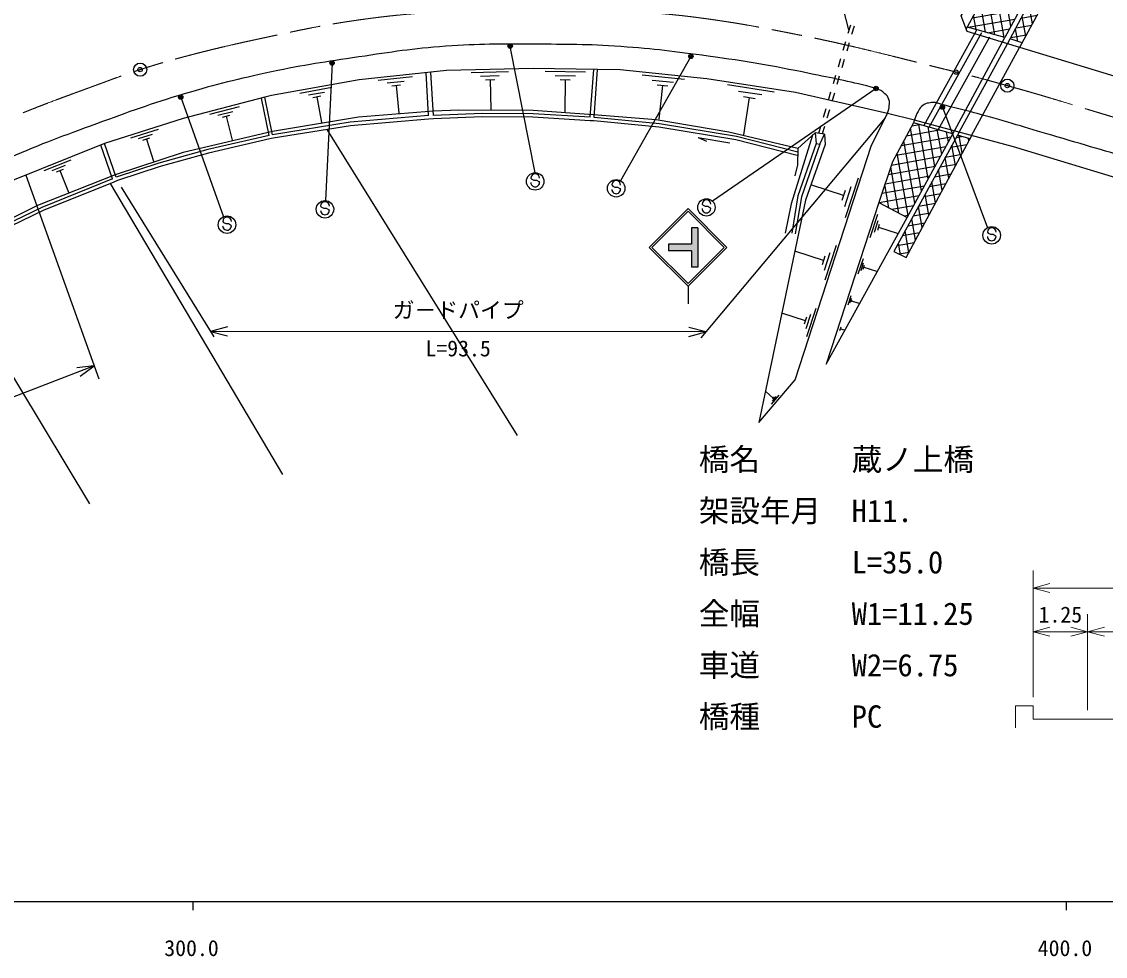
# Model space of a CAD drawing. Units: millimetres, scale not verified, with parts at other scales. Extents: x 40000 to 680000, y 20000 to 380000.
# Drawn here: x 348401 to 472464, y 198715 to 305770 of the extents above; entities that cross this region are included whole.
import ezdxf
from ezdxf.enums import TextEntityAlignment as Align

# ---------------------------------------------------------------- set-up
doc = ezdxf.new("R2010")
doc.units = ezdxf.units.MM
doc.header["$LTSCALE"] = 1000
doc.header["$PDMODE"] = 32
doc.header["$PDSIZE"] = 500
doc.linetypes.add('CHAIN', pattern=[18.5, 12, -1.5, 3.5, -1.5])
for name, color, linetype, lineweight in [('M-BGD', 7, 'Continuous', 25), ('M-BMK', 2, 'CHAIN', 13), ('M-BMK-SRVR', 3, 'Continuous', 25), ('M-STR-HTXT', 7, 'Continuous', 13), ('M-STR-STRC', 7, 'Continuous', 25), ('M-TTL-BAND', 7, 'Continuous', 25)]:
    doc.layers.add(name, color=color, linetype=linetype, lineweight=lineweight)
doc.styles.add('@ＭＳ ゴシック', font='')
doc.styles.add('ＭＳ ゴシック', font='')
doc.styles.get('@ＭＳ ゴシック').set_extended_font_data('@MS Gothic')
doc.styles.get('ＭＳ ゴシック').set_extended_font_data('MS Gothic')

msp = doc.modelspace()

# ---------------------------------------------------------------- hatches: boundary and pattern name
at = {"layer": 'M-BGD'}
h = msp.add_hatch(dxfattribs=at)
h.set_pattern_fill('USER', color=256, style=0, pattern_type=2)
h.set_pattern_definition([(190, (248244090, 336821365), (173.64818, -984.80775), []), (280, (248244090, 336821365), (984.80775, 173.64818), [])])
h.paths.add_polyline_path([(461578, 303800), (462935, 303342), (470125, 316646), (468792, 317399)])
h = msp.add_hatch(dxfattribs=at)
h.set_pattern_fill('USER', color=256, style=0, pattern_type=2)
h.set_pattern_definition([(190, (248239700, 336820589), (173.64818, -984.80775), []), (280, (248239700, 336820589), (984.80775, 173.64818), [])])
h.paths.add_polyline_path([(459476, 310304), (456676, 305158), (460945, 303939), (465501, 312338), (462180, 314199)])
h = msp.add_hatch(dxfattribs=at)
h.set_pattern_fill('USER', color=256, style=0, pattern_type=2)
h.set_pattern_definition([(190, (248228499, 336801359), (173.64818, -984.80775), []), (280, (248228499, 336801359), (984.80775, 173.64818), [])])
h.paths.add_polyline_path([(448100, 289705), (446526, 285062), (449761, 283358), (455015, 292929), (453339, 293391), (452287, 293682), (451667, 293852), (450487, 294178)])
h = msp.add_hatch(dxfattribs=at)
h.set_pattern_fill('USER', color=256, style=0, pattern_type=2)
h.set_pattern_definition([(190, (248232177, 336799794), (173.64818, -984.80775), []), (280, (248232177, 336799794), (984.80775, 173.64818), [])])
h.paths.add_polyline_path([(448268, 279458), (449659, 278751), (456962, 292334), (455527, 292768)])
at = {"layer": 'M-STR-STRC'}
msp.add_hatch(color=256, dxfattribs=at).paths.add_polyline_path([(425821, 282163), (425071, 282163), (425071, 280290), (422448, 280290), (422448, 279540), (425071, 279540), (425071, 277666), (425821, 277666)])

# ---------------------------------------------------------------- linework, layer by layer
at = {"layer": 'M-BGD'}
for p, q in [((443117, 304816), (438192, 324030)), ((443277, 305360), (442994, 304401)), ((443703, 305269), (443420, 304310)), ((451667, 293852), (457763, 304848)), ((452287, 293682), (458309, 304545)), ((453339, 293391), (459237, 304030)), ((442711, 303442), (442429, 302483)), ((443137, 303351), (442855, 302392)), ((455182, 293260), (460945, 303939)), ((455713, 293118), (461278, 303234)), ((457161, 292732), (462651, 302817)), ((462935, 303342), (461578, 303800)), ((442146, 301523), (441863, 300564)), ((413504, 294831), (413903, 300301)), ((413941, 294804), (414341, 300294)), ((442572, 301433), (442289, 300474)), ((389196, 299052), (393157, 299474)), ((394964, 295013), (394693, 299940)), ((395535, 295036), (395263, 300001)), ((399862, 299941), (404145, 300047)), ((400943, 299539), (403085, 299592)), ((401489, 299124), (402560, 299151)), ((402025, 299138), (402110, 295711)), ((408346, 300094), (412955, 300017)), ((409491, 299614), (411795, 299576)), ((410059, 299144), (411211, 299124)), ((410635, 299134), (410573, 295447)), ((419426, 299686), (424278, 299189)), ((420589, 299077), (423015, 298828)), ((441580, 299605), (441297, 298646)), ((442006, 299515), (441723, 298555)), ((380233, 297579), (383912, 298249)), ((390229, 298761), (392209, 298973)), ((390766, 298418), (391756, 298524)), ((391261, 298471), (391599, 295302)), ((421146, 298529), (422359, 298405)), ((421753, 298467), (421355, 294585)), ((429208, 298560), (434537, 297737)), ((430458, 297821), (433122, 297410)), ((376731, 292737), (375845, 297025)), ((377113, 292811), (376222, 297123)), ((381220, 297379), (383059, 297714)), ((381747, 297095), (382666, 297262)), ((382207, 297179), (382743, 294236)), ((431042, 297186), (432374, 296980)), ((431708, 297083), (431050, 292820)), ((441014, 297687), (440731, 296728)), ((441440, 297596), (441157, 296637)), ((369926, 295173), (373326, 296058)), ((370865, 295054), (372564, 295497)), ((440448, 295769), (440165, 294809)), ((440874, 295678), (440591, 294719)), ((371378, 294825), (372228, 295046)), ((371803, 294936), (372512, 292216)), ((447278, 294773), (426174, 269572)), ((455015, 292929), (450487, 294178)), ((360892, 292455), (364071, 293474)), ((361789, 292392), (363378, 292901)), ((383337, 293408), (405116, 258362)), ((439235, 293052), (437279, 291258)), ((439882, 293850), (439630, 292994)), ((440308, 293760), (440063, 292929)), ((358785, 287782), (357457, 291633)), ((359234, 287952), (357902, 291811)), ((362288, 292201), (363083, 292456)), ((362685, 292328), (363501, 289786)), ((425861, 292496), (429460, 291904)), ((425861, 292496), (426804, 292069)), ((456962, 292334), (455527, 292768)), ((350994, 288716), (354084, 289956)), ((351890, 288717), (353435, 289337)), ((348860, 288183), (357252, 264852)), ((352401, 288563), (353173, 288873)), ((352787, 288718), (353779, 286247)), ((444153, 287844), (442672, 283283)), ((358529, 287238), (378246, 253897)), ((359797, 286825), (370407, 269660)), ((442500, 285860), (438851, 287045)), ((443327, 286852), (442586, 284571)), ((442685, 286430), (442315, 285289)), ((446526, 285062), (440514, 266537)), ((440514, 266537), (449761, 283358)), ((445545, 281067), (446411, 283735)), ((446028, 281647), (446461, 282981)), ((446403, 281894), (446620, 282561)), ((446512, 282228), (448646, 281535)), ((440206, 278408), (437014, 279444)), ((440929, 279276), (440281, 277280)), ((441653, 280144), (440357, 276153)), ((440368, 278907), (440044, 277909)), ((444184, 276873), (444763, 278656)), ((444507, 277261), (444796, 278152)), ((444758, 277426), (444902, 277872)), ((444830, 277649), (446256, 277186)), ((443042, 273353), (443379, 274392)), ((443230, 273579), (443398, 274098)), ((443376, 273675), (443460, 273935)), ((443418, 273805), (444249, 273535)), ((438132, 271515), (435530, 272360)), ((438264, 271922), (437999, 271109)), ((438721, 272223), (438193, 270597)), ((439310, 272930), (438254, 269678)), ((371948, 270809), (370016, 270293)), ((426731, 270236), (424799, 270756)), ((442083, 270397), (442217, 270812)), ((442150, 270604), (442564, 270470)), ((426731, 270236), (370016, 270293)), ((370016, 270293), (371947, 269773)), ((424798, 269721), (426731, 270236)), ((356715, 266346), (266043, 231557)), ((356715, 266346), (354726, 266137)), ((355096, 265171), (356715, 266346)), ((434452, 262662), (433632, 263359)), ((435093, 263000), (434222, 261975)), ((434773, 262831), (434337, 262318)), ((434561, 262790), (434343, 262533))]:
    msp.add_line(p, q, dxfattribs=at)
for points in [[(495560, 292816), (456661, 304637), (455948, 306428), (458532, 310778), (467283, 321798)], [(461278, 303234), (468792, 317399), (470125, 316646), (462651, 302817)], [(456548, 304921), (459476, 310304), (462180, 314199), (465501, 312338), (460945, 303939), (456676, 305158)], [(447525, 295262), (436985, 297663), (426851, 299228), (416913, 300245), (414341, 300294), (406970, 300417), (397023, 300171), (395263, 300001), (387027, 299122), (377011, 297297), (376222, 297123), (366878, 294688), (357902, 291811), (346952, 287418), (340101, 284305), (332276, 280262), (322677, 275019), (313026, 269802), (302566, 264038), (288324, 256212), (278021, 250413)], [(437279, 291258), (429359, 293114), (421030, 294540), (413883, 295114), (406979, 295601), (398458, 295618), (395554, 295514), (386964, 294836), (377122, 293201), (366879, 290784), (359106, 288245), (350220, 284732), (343098, 281178)], [(437169, 290430), (430151, 292232), (421366, 293670), (413909, 294399), (413479, 294425), (406927, 294824), (401123, 294859), (395552, 294630), (394989, 294607), (386066, 293850), (377184, 292410), (376815, 292339), (369804, 290722), (364240, 289180), (359370, 287568), (358934, 287403), (350874, 284125), (343402, 280535)], [(394964, 295013), (386017, 294254), (377113, 292811)], [(413504, 294831), (406941, 295231), (401115, 295266), (395535, 295036)], [(437270, 290824), (430235, 292630), (421419, 294074), (413941, 294804)], [(432807, 259847), (436966, 264739), (445700, 291638), (447525, 295262)], [(450487, 294178), (448100, 289705), (446526, 285062), (449761, 283358), (455195, 293257)], [(559342, 273035), (549342, 273165), (541203, 273478), (537004, 273713), (532465, 274104), (527018, 274709), (516932, 276309), (507020, 278343), (496969, 281091), (486637, 283949), (461960, 291450), (450606, 294482), (447525, 295262)], [(440324, 292890), (440380, 291716), (438145, 285331), (432807, 259847)], [(455717, 293117), (448268, 279458), (449659, 278751), (457174, 292728)], [(376731, 292737), (369704, 291117), (364122, 289569), (359234, 287952)], [(438923, 292766), (436489, 284907), (435809, 281561)], [(439362, 291812), (437274, 285806), (436555, 281528)], [(439791, 291754), (437686, 285700), (436973, 281457)], [(437279, 291258), (437241, 289383), (436928, 288108)], [(358785, 287782), (350710, 284497), (343228, 280903)], [(339589, 278649), (339980, 277373), (356179, 250552)]]:
    msp.add_lwpolyline(points, dxfattribs=at)
msp.add_lwpolyline([(440324, 292890), (439235, 293052), (439362, 291812), (439791, 291754)], close=True, dxfattribs=at)
for points, knots in [([(447525, 295262), (447646, 295663), (447700, 295806), (447722, 296166), (447738, 296433), (447783, 296597), (447698, 296850), (447597, 297155), (447465, 297311), (447223, 297523), (446879, 297823), (446643, 297955), (446215, 298114), (446002, 298193), (445878, 298220), (445658, 298276), (442911, 298975), (441349, 299277), (438571, 299840), (434072, 300751), (431537, 301203), (426989, 301823), (423096, 302353), (420910, 302644), (416990, 302918), (413079, 303191), (410877, 303172), (406957, 303179), (403050, 303186), (400854, 303235), (396958, 302953), (393051, 302670), (390880, 302299), (387005, 301730), (383082, 301153), (380880, 300833), (377001, 300014), (373066, 299184), (370875, 298633), (367019, 297493), (363035, 296315), (360854, 295489), (356951, 294067), (353023, 292636), (350818, 291834), (346981, 290177), (343012, 288464), (340871, 287322), (336984, 285430), (333071, 283526), (330889, 282437), (327046, 280396), (315198, 274102), (308798, 270136), (296945, 263852), (290403, 260384), (286651, 258611), (280086, 255188), (279520, 254893), (279180, 254767), (278643, 254423), (277953, 253980), (277623, 253652), (276973, 253153), (272572, 249780), (270162, 247819), (265728, 244489), (264850, 243830), (264327, 243503), (263457, 242833), (263198, 242633), (263077, 242489), (262814, 242294), (262481, 242047), (262265, 241951), (261910, 241737), (261466, 241471), (261321, 241389), (260764, 241072)], [0, 0, 0, 0, 1, 1, 1, 2, 2, 2, 3, 3, 3, 4, 4, 4, 5, 5, 5, 6, 6, 6, 7, 7, 7, 8, 8, 8, 9, 9, 9, 10, 10, 10, 11, 11, 11, 12, 12, 12, 13, 13, 13, 14, 14, 14, 15, 15, 15, 16, 16, 16, 17, 17, 17, 18, 18, 18, 19, 19, 19, 20, 20, 20, 21, 21, 21, 22, 22, 22, 23, 23, 23, 24, 24, 24, 25, 25, 25, 26, 26, 26, 26]), ([(559286, 275561), (553423, 275482), (551822, 275442), (547043, 275617), (543024, 275765), (540774, 275904), (536766, 276243), (532951, 276566), (530813, 276776), (527017, 277280), (523120, 277798), (520944, 278149), (517079, 278871), (513137, 279608), (510944, 280106), (507037, 281010), (503077, 281926), (500868, 282486), (496942, 283540), (493348, 284505), (491351, 285110), (487787, 286183), (483525, 287467), (481174, 288305), (476919, 289609), (473026, 290802), (470833, 291428), (466928, 292583), (463660, 293549), (461834, 294105), (458555, 295035), (456449, 295632), (455241, 295860), (453134, 296456), (453048, 296481), (453004, 296518), (452914, 296524), (452721, 296537), (452610, 296518), (452419, 296485), (452136, 296437), (451955, 296429), (451716, 296269), (451488, 296116), (451358, 296013), (451206, 295784), (450934, 295375), (450847, 295106), (450664, 294650), (450591, 294467), (450565, 294404), (450487, 294178)], [0, 0, 0, 0, 1, 1, 1, 2, 2, 2, 3, 3, 3, 4, 4, 4, 5, 5, 5, 6, 6, 6, 7, 7, 7, 8, 8, 8, 9, 9, 9, 10, 10, 10, 11, 11, 11, 12, 12, 12, 13, 13, 13, 14, 14, 14, 15, 15, 15, 16, 16, 16, 17, 17, 17, 17])]:
    msp.add_open_spline(points, degree=3, knots=knots, dxfattribs=at)
msp.add_point((455362, 300003), dxfattribs=at)
at = {"layer": 'M-BMK'}
msp.add_open_spline([(559193, 279744), (554814, 279654), (553653, 279606), (550103, 279666), (547978, 279702), (546787, 279731), (544664, 279823), (541670, 279952), (539991, 280026), (537004, 280276), (533081, 280606), (530877, 280767), (526979, 281320), (523052, 281877), (520863, 282282), (516974, 283061), (513054, 283846), (510875, 284369), (506992, 285321), (503051, 286288), (500872, 286941), (496959, 288017), (494255, 288760), (492749, 289207), (490054, 289981), (484155, 291675), (480854, 292639), (474966, 294369), (469602, 295945), (466632, 296945), (461246, 298442), (458846, 299110), (457501, 299486), (455081, 300078), (448021, 301807), (444097, 302926), (436966, 304337), (433070, 305107), (430883, 305532), (426950, 306084), (423079, 306628), (420886, 306761), (416986, 307023), (413093, 307285), (410906, 307435), (407004, 307423), (403095, 307412), (400906, 307245), (397007, 306962), (393100, 306679), (390905, 306523), (387026, 305971), (383083, 305410), (380897, 304939), (377002, 304105), (373087, 303266), (370893, 302786), (367021, 301763), (365030, 301237), (363922, 300910), (361962, 300276), (359977, 299634), (358884, 299215), (356926, 298494), (353036, 297061), (350841, 296295), (347016, 294696), (343023, 293026), (340874, 291888), (336988, 289983), (333045, 288050), (330867, 286906), (326980, 284862), (323023, 282781), (320863, 281509), (316947, 279352), (305279, 272927), (298762, 269292), (287089, 262875), (281458, 259780), (278266, 258115), (272651, 254990), (266798, 251734), (264949, 250670), (257737, 246527)], degree=3, knots=[0, 0, 0, 0, 1, 1, 1, 2, 2, 2, 3, 3, 3, 4, 4, 4, 5, 5, 5, 6, 6, 6, 7, 7, 7, 8, 8, 8, 9, 9, 9, 10, 10, 10, 11, 11, 11, 12, 12, 12, 13, 13, 13, 14, 14, 14, 15, 15, 15, 16, 16, 16, 17, 17, 17, 18, 18, 18, 19, 19, 19, 20, 20, 20, 21, 21, 21, 22, 22, 22, 23, 23, 23, 24, 24, 24, 25, 25, 25, 26, 26, 26, 27, 27, 27, 28, 28, 28, 28], dxfattribs=at)
at = {"layer": 'M-BMK-SRVR'}
for centre in [(361962, 300276), (461246, 298442)]:
    msp.add_circle(centre, 750, dxfattribs=at)
for p in [(361962, 300276), (461246, 298442)]:
    msp.add_point(p, dxfattribs=at)
at = {"layer": 'M-STR-HTXT'}
for p, q in [((464192, 228395), (464192, 242895)), ((464192, 240895), (466124, 241412)), ((520442, 240895), (464192, 240895)), ((466124, 240377), (464192, 240895)), ((470442, 226895), (470442, 237895)), ((464192, 235895), (466124, 236412)), ((470442, 235895), (464192, 235895)), ((466124, 235377), (464192, 235895)), ((468510, 236412), (470442, 235895)), ((470442, 235895), (468510, 235377)), ((470442, 235895), (472374, 236412)), ((504192, 235895), (470442, 235895)), ((472374, 235377), (470442, 235895)), ((464192, 227395), (462192, 227395)), ((462192, 227395), (462192, 224895)), ((464192, 225895), (464192, 227395)), ((470442, 225895), (464192, 225895)), ((504192, 225895), (470442, 225895))]:
    msp.add_line(p, q, dxfattribs=at)
at = {"layer": 'M-STR-STRC'}
for p, q in [((425015, 301790), (416959, 287558)), ((383938, 301028), (383183, 285274)), ((446215, 298114), (427488, 285218)), ((366617, 297123), (371501, 283427)), ((453808, 295981), (458975, 282174)), ((406697, 287849), (406803, 287713)), ((406803, 287713), (407048, 287601)), ((407048, 287601), (407349, 287598)), ((407349, 287598), (407594, 287459)), ((407594, 287459), (407693, 287341)), ((415970, 287066), (416076, 286930)), ((416076, 286930), (416321, 286818)), ((416321, 286818), (416622, 286816)), ((416622, 286816), (416867, 286677)), ((416867, 286677), (416966, 286559)), ((382625, 284655), (382731, 284519)), ((382731, 284519), (382976, 284407)), ((382976, 284407), (383277, 284405)), ((383277, 284405), (383522, 284265)), ((383522, 284265), (383621, 284147)), ((424696, 284370), (420242, 279915)), ((429151, 279915), (424696, 284370)), ((426299, 284875), (426405, 284739)), ((426405, 284739), (426650, 284627)), ((426650, 284627), (426951, 284625)), ((426951, 284625), (427196, 284486)), ((427196, 284486), (427295, 284368)), ((371415, 282895), (371521, 282758)), ((424696, 284052), (420560, 279915)), ((428833, 279915), (424696, 284052)), ((371521, 282758), (371766, 282646)), ((371766, 282646), (372067, 282644)), ((372067, 282644), (372312, 282505)), ((372312, 282505), (372411, 282387)), ((425071, 282163), (425071, 280290)), ((425821, 282163), (425071, 282163)), ((425821, 282163), (425821, 277666)), ((458960, 281677), (459066, 281541)), ((459066, 281541), (459311, 281429)), ((459311, 281429), (459612, 281426)), ((459612, 281426), (459857, 281287)), ((459857, 281287), (459956, 281169)), ((420242, 279915), (424696, 275460)), ((420560, 279915), (424696, 275778)), ((422448, 280290), (422448, 279540)), ((425071, 280290), (422448, 280290)), ((425071, 279540), (422448, 279540)), ((424696, 275460), (429151, 279915)), ((424696, 275778), (428833, 279915)), ((425071, 279540), (425071, 277666)), ((425821, 277666), (425071, 277666)), ((424696, 275460), (424696, 273460))]:
    msp.add_line(p, q, dxfattribs=at)
msp.add_lwpolyline([(404325, 302977), (404325, 302743), (407135, 288468)], dxfattribs=at)
for centre, radius in [((404325, 302977), 150), ((404325, 302977), 120), ((404325, 302977), 90), ((404325, 302977), 60), ((404325, 302977), 30), ((425015, 301790), 150), ((425015, 301790), 120), ((425015, 301790), 90), ((425015, 301790), 60), ((425015, 301790), 30), ((383938, 301028), 150), ((383938, 301028), 120), ((383938, 301028), 90), ((383938, 301028), 60), ((383938, 301028), 30), ((446215, 298114), 150), ((446215, 298114), 120), ((446215, 298114), 90), ((446215, 298114), 60), ((446215, 298114), 30), ((366617, 297123), 150), ((366617, 297123), 120), ((366617, 297123), 90), ((366617, 297123), 60), ((366617, 297123), 30), ((453808, 295981), 150), ((453808, 295981), 120), ((453808, 295981), 90), ((453808, 295981), 60), ((453808, 295981), 30), ((407194, 287470), 1000), ((416467, 286687), 1000), ((426796, 284496), 1000), ((383122, 284276), 1000), ((371912, 282516), 1000), ((459457, 281298), 1000)]:
    msp.add_circle(centre, radius, dxfattribs=at)
for centre, start, end in [((407197, 287845), 359.55488, 179.55488), ((407193, 287345), 179.55488, 359.55488), ((416470, 287062), 359.55488, 179.55488), ((416466, 286562), 179.55488, 359.55488), ((426799, 284871), 359.55488, 179.55488), ((383121, 284151), 179.55488, 359.55488), ((383125, 284651), 359.55488, 179.55488), ((426795, 284371), 179.55488, 359.55488), ((371915, 282891), 359.55488, 179.55488), ((371911, 282391), 179.55488, 359.55488), ((459460, 281673), 359.55488, 179.55488), ((459456, 281173), 179.55488, 359.55488)]:
    msp.add_arc(centre, 500, start, end, dxfattribs=at)
for p in [(404325, 302977), (425015, 301790), (383938, 301028), (446215, 298114), (366617, 297123), (453808, 295981)]:
    msp.add_point(p, dxfattribs=at)
at = {"layer": 'M-TTL-BAND'}
for p, q in [((40000, 205000), (579000, 205000)), ((368000, 205000), (368000, 204000)), ((468000, 205000), (468000, 204000))]:
    msp.add_line(p, q, dxfattribs=at)

# ---------------------------------------------------------------- texts
at = {"layer": 'M-BGD', "style": 'ＭＳ ゴシック'}
msp.add_text('ガ－ドパイプ', height=1833, rotation=359.943, dxfattribs=at).set_placement((398374, 271265), align=Align.BOTTOM_CENTER)
at = {"layer": 'M-BGD', "style": '@ＭＳ ゴシック'}
msp.add_text('L=93.5', height=1833, rotation=359.943, dxfattribs=at).set_placement((398372, 269265), align=Align.TOP_CENTER)
at = {"layer": 'M-STR-HTXT', "style": 'ＭＳ ゴシック'}
for s, p in [('橋名\u3000\u3000\u3000蔵ノ上橋', (425927, 253582)), ('架設年月\u3000H11.', (425927, 247691)), ('橋長\u3000\u3000\u3000L=35.0', (425927, 241800)), ('全幅\u3000\u3000\u3000W1=11.25', (425927, 235909)), ('車道\u3000\u3000\u3000W2=6.75', (425927, 230018)), ('橋種\u3000\u3000\u3000PC', (425927, 224127))]:
    msp.add_text(s, height=2566, dxfattribs=at).set_placement(p, align=Align.BOTTOM_LEFT)
msp.add_text('1.25', height=1833, dxfattribs=at).set_placement((467317, 236395), align=Align.BOTTOM_CENTER)
at = {"layer": 'M-TTL-BAND', "style": 'ＭＳ ゴシック'}
for s, p in [('300.0', (367844, 198195)), ('300.0', (367844, 198195)), ('400.0', (467844, 198195)), ('400.0', (467844, 198195))]:
    msp.add_text(s, height=1833, dxfattribs=at).set_placement(p, align=Align.BOTTOM_CENTER)

doc.saveas('drawing.dxf')
